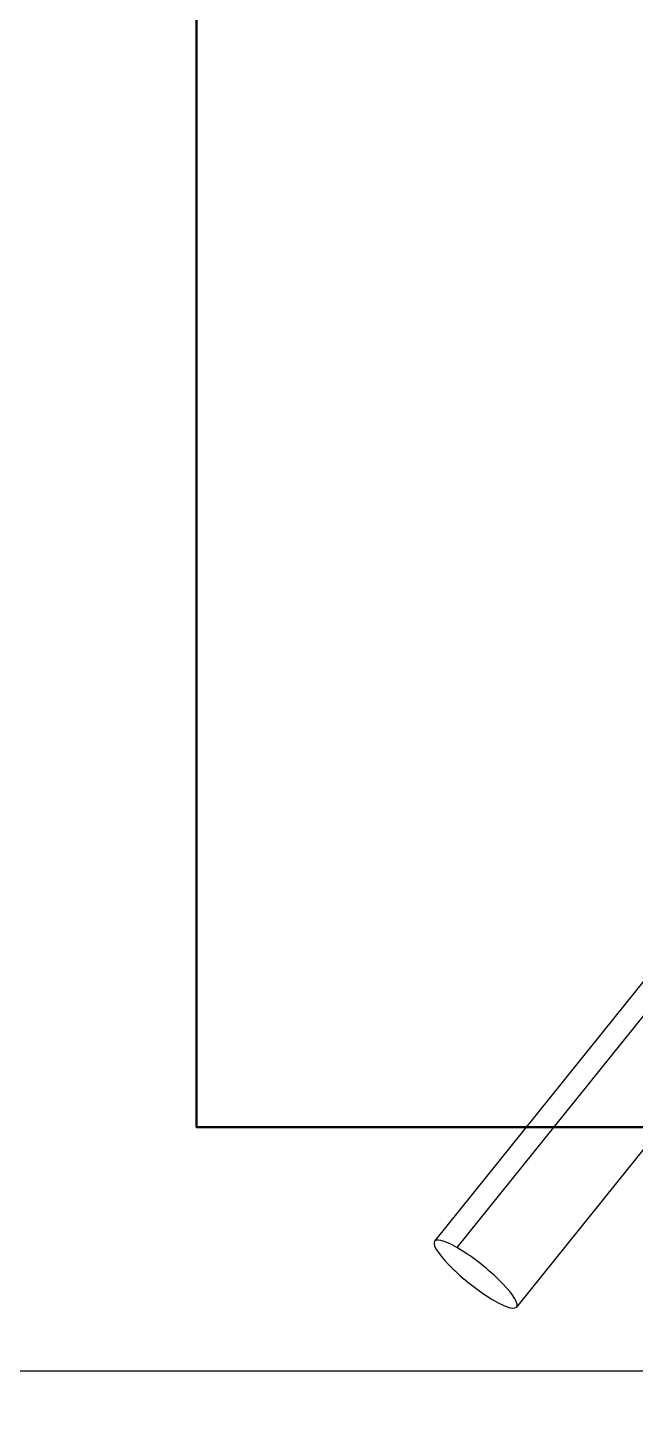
# Model space of a CAD drawing. Header units: millimetres. Extents: x -383313 to -161684, y -117025 to 99224.
# Drawn here: x -333074 to -333033.6, y 33040.2 to 33133 of the extents above; entities that cross this region are included whole.
import ezdxf

# ---------------------------------------------------------------- set-up
doc = ezdxf.new("R2010")
doc.units = ezdxf.units.MM
doc.header["$MEASUREMENT"] = 0
doc.layers.add('PV-2BB', color=7, linetype='Continuous')

# ---------------------------------------------------------------- blocks, each defined once
blk = doc.blocks.new('*U231')
at = {"layer": 'PV-2BB'}
for p, q in [((1311.308, 64.358, 1375.666), (1301.859, 65.907, 1367.766)), ((1311.746, 63.743, 1375.489), (1302.297, 65.292, 1367.59)), ((1312.341, 61.534, 1373.875), (1302.892, 63.083, 1365.976))]:
    blk.add_line(p, q, dxfattribs=at)
at = {"layer": 'PV-2BB', "extrusion": (-0.57735, -0.57735, 0.57735)}
for major_axis in [(-0.517, 1.412, 0.895), (0.517, -1.412, -0.895)]:
    blk.add_ellipse((1302.376, 64.495, 1366.871), major_axis=major_axis, ratio=0.211325, start_param=-0.938882, end_param=2.202711, dxfattribs=at)

msp = doc.modelspace()

# ---------------------------------------------------------------- linework, layer by layer
at = {"lineweight": 50, "ltscale": 100}
msp.add_lwpolyline([(-333062.77932, 33145.33488), (-332962.17609, 33145.33488), (-332962.17609, 33059.88169), (-333062.77932, 33059.88169)], close=True, dxfattribs=at)
at = {"color": 112, "ltscale": 100}
msp.add_lwpolyline([(-333604.46635, 32993.64991), (-329604.46635, 32993.64991), (-329604.46635, 33043.64991), (-333604.46635, 33043.64991)], close=True, dxfattribs=at)

# ---------------------------------------------------------------- block references
at = {"layer": 'PV-2BB', "extrusion": (0, 0.816497, 0.57735), "xscale": 2, "yscale": 2, "zscale": 2, "rotation": 225}
msp.add_blockref('*U231', (334794.83028, -17148.4375, 24251.55289), dxfattribs=at)

doc.saveas('drawing.dxf')
